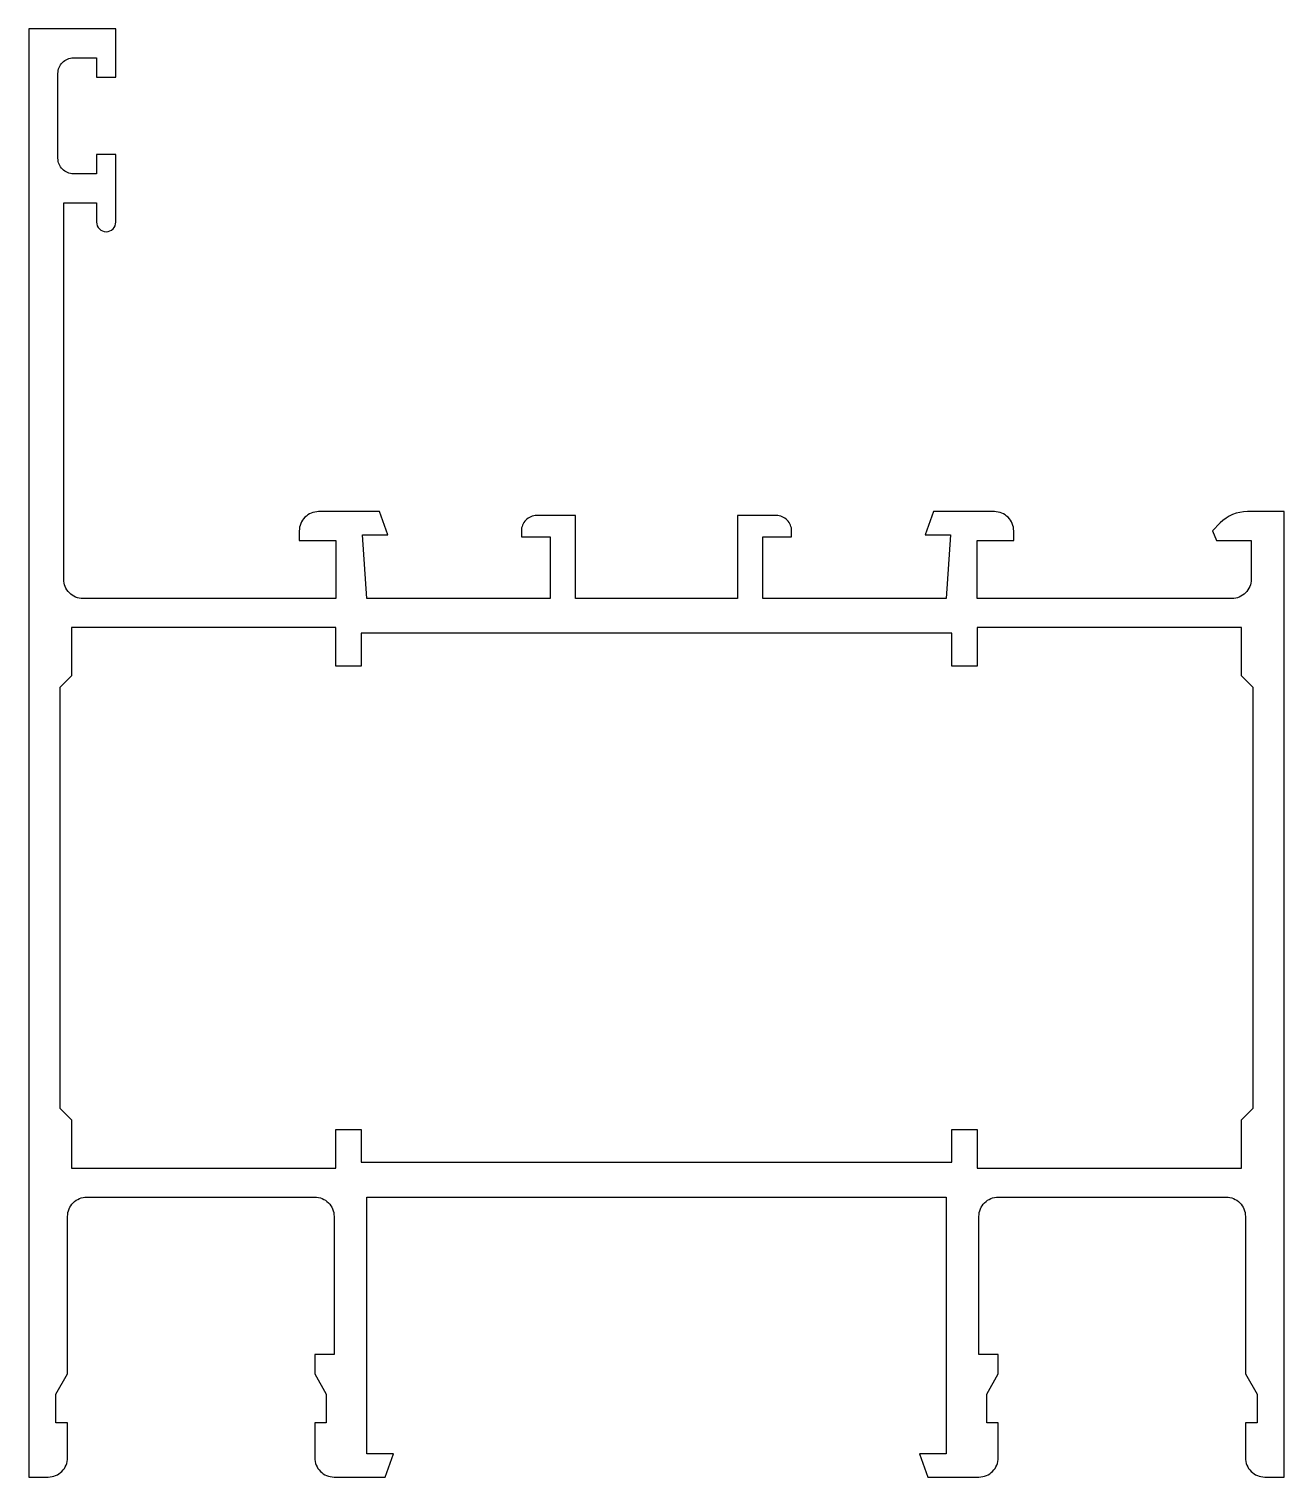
# Model space of a CAD drawing. Header units: millimetres. Extents: x 0 to 65, y 0 to 75.
import ezdxf

# ---------------------------------------------------------------- set-up
doc = ezdxf.new("R2010")
doc.units = ezdxf.units.MM

msp = doc.modelspace()

# ---------------------------------------------------------------- linework, layer by layer
for points in [[(0, 75), (0, 0), (1, 0, 0.414214), (2, 1), (2, 2.8), (1.4, 2.8), (1.4, 4.3), (2, 5.339), (2, 13.5, -0.414214), (3, 14.5), (14.8, 14.5, -0.414214), (15.8, 13.5), (15.8, 6.339), (14.8, 6.339), (14.8, 5.339), (15.4, 4.3), (15.4, 2.8), (14.8, 2.8), (14.8, 1, 0.414214), (15.8, 0), (18.449, 0), (18.886, 1.2), (17.5, 1.2), (17.5, 14.5), (47.5, 14.5), (47.5, 1.2), (46.114, 1.2), (46.551, 0), (49.2, 0, 0.414214), (50.2, 1), (50.2, 2.8), (49.6, 2.8), (49.6, 4.3), (50.2, 5.339), (50.2, 6.339), (49.2, 6.339), (49.2, 13.5, -0.414214), (50.2, 14.5), (62, 14.5, -0.414214), (63, 13.5), (63, 5.339), (63.6, 4.3), (63.6, 2.8), (63, 2.8), (63, 1, 0.414214), (64, 0), (65, 0), (65, 50), (63.104, 50, 0.198912), (61.69, 49.414), (61.288, 49.012), (61.5, 48.5), (63.3, 48.5), (63.3, 46.5, -0.414214), (62.3, 45.5), (49.1, 45.5), (49.1, 48.5), (51, 48.5), (51, 49, 0.414214), (50, 50), (46.851, 50), (46.414, 48.8), (47.721, 48.8), (47.5, 45.5), (38, 45.5), (38, 48.7), (39.5, 48.7), (39.5, 49, 0.414214), (38.7, 49.8), (36.7, 49.8), (36.7, 45.5), (28.3, 45.5), (28.3, 49.8), (26.3, 49.8, 0.414214), (25.5, 49), (25.5, 48.7), (27, 48.7), (27, 45.5), (17.5, 45.5), (17.279, 48.8), (18.586, 48.8), (18.149, 50), (15, 50, 0.414214), (14, 49), (14, 48.5), (15.9, 48.5), (15.9, 45.5), (2.8, 45.5, -0.414214), (1.8, 46.5), (1.8, 66), (3.5, 66), (3.5, 65, 1), (4.5, 65), (4.5, 68.5), (3.5, 68.5), (3.5, 67.5), (2.3, 67.5, -0.414214), (1.5, 68.3), (1.5, 72.7, -0.414214), (2.3, 73.5), (3.5, 73.5), (3.5, 72.5), (4.5, 72.5), (4.5, 75), (0, 75, 0.414214)], [(1.6, 40.9), (1.6, 19.1), (2.2, 18.5), (2.2, 16), (15.9, 16), (15.9, 18), (17.2, 18), (17.2, 16.3), (47.8, 16.3), (47.8, 18), (49.1, 18), (49.1, 16), (62.8, 16), (62.8, 18.5), (63.4, 19.1), (63.4, 40.9), (62.8, 41.5), (62.8, 44), (49.1, 44), (49.1, 42), (47.8, 42), (47.8, 43.7), (17.2, 43.7), (17.2, 42), (15.9, 42), (15.9, 44), (2.2, 44), (2.2, 41.5), (1.6, 40.9, 0.198912)]]:
    msp.add_lwpolyline(points, format="xyb", close=True)

doc.saveas('drawing.dxf')
